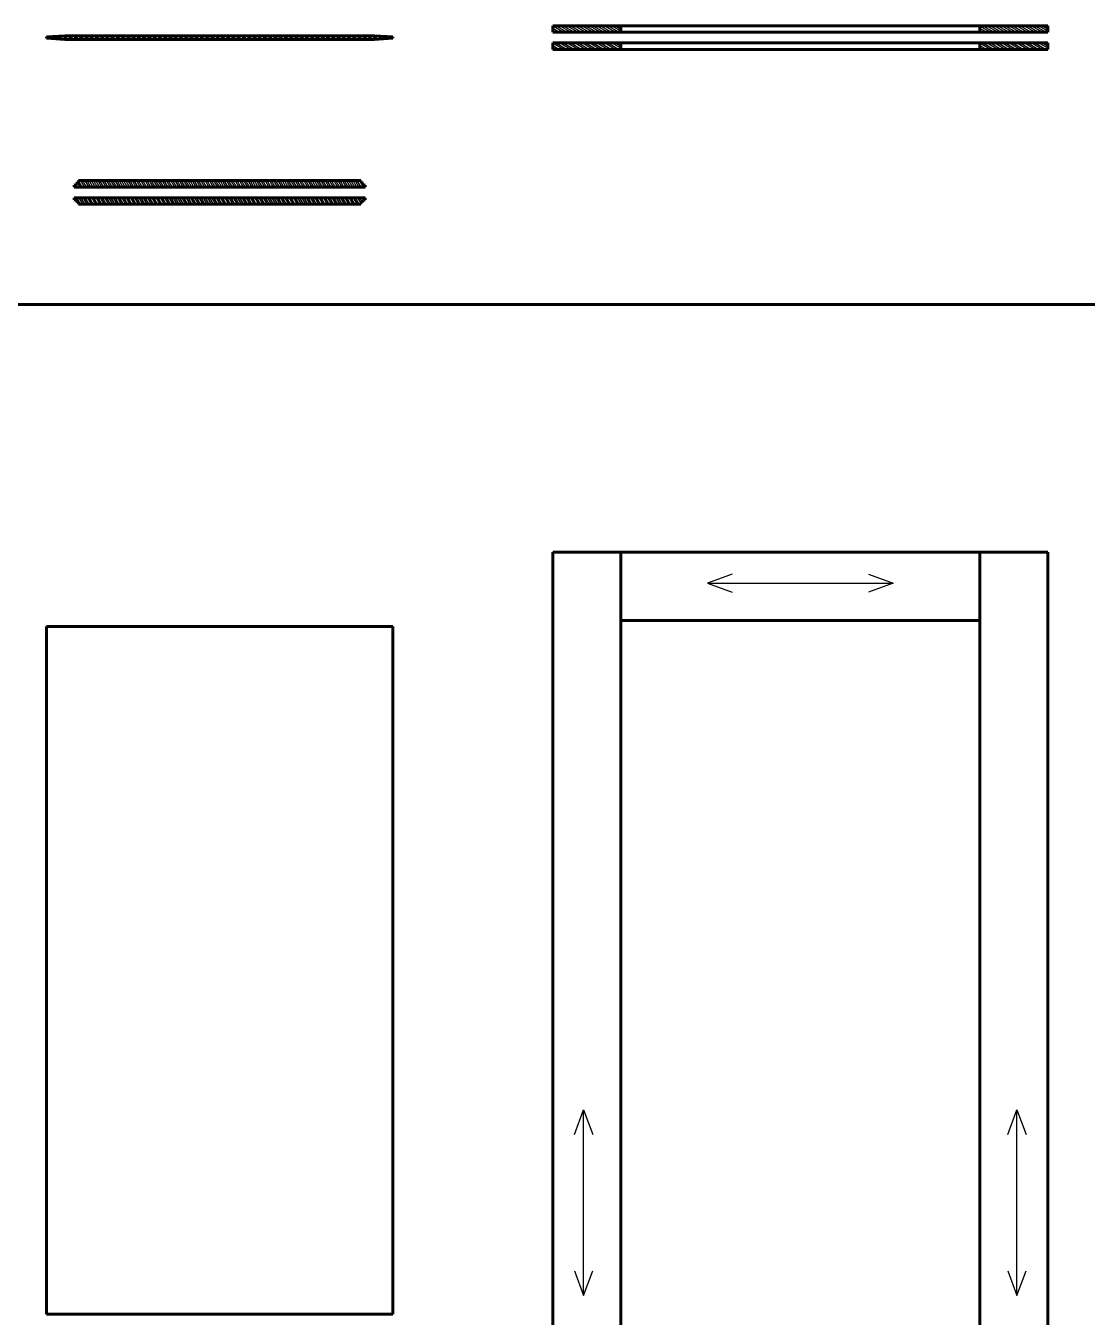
# Model space of a CAD drawing. Header units: inches. Extents: x -4554 to 14101, y -13650 to 2449.
# Drawn here: x -2951 to -1237, y -8735 to -6650 of the extents above; entities that cross this region are included whole.
import ezdxf

# ---------------------------------------------------------------- set-up
doc = ezdxf.new("R2010")
doc.units = ezdxf.units.IN
doc.layers.add('Слой1', color=7, linetype='Continuous')

# ---------------------------------------------------------------- blocks, each defined once
blk = doc.blocks.new('*B4')
at = {"layer": 'Слой1', "linetype": 'Continuous'}
for p, q in [((-2904.5, -6667.1), (-2908.1, -6670.6)), ((-2905.9, -6667.1), (-2908.1, -6669.2)), ((-2904.5, -6668.5), (-2906.6, -6670.6)), ((-2904.1, -6670.9), (-2900.6, -6667.4)), ((-2904.1, -6669.5), (-2902, -6667.4)), ((-2902.7, -6670.9), (-2900.6, -6668.8)), ((-2895.4, -6666.5), (-2899, -6670)), ((-2896.8, -6666.5), (-2899, -6668.6)), ((-2895.4, -6667.9), (-2897.6, -6670)), ((-2896.2, -6671.5), (-2892.6, -6667.9)), ((-2896.2, -6670), (-2894, -6667.9)), ((-2894.7, -6671.5), (-2892.6, -6669.3)), ((-2886.5, -6666), (-2890, -6669.5)), ((-2887.9, -6666), (-2890, -6668.1)), ((-2886.5, -6667.4), (-2888.6, -6669.5)), ((-2888.2, -6672), (-2884.7, -6668.5)), ((-2888.2, -6670.6), (-2886.1, -6668.5)), ((-2886.8, -6672), (-2884.7, -6669.9)), ((-2878, -6666), (-2881.5, -6669.5)), ((-2879.4, -6666), (-2881.5, -6668.1)), ((-2878, -6667.4), (-2880.1, -6669.5)), ((-2879.7, -6672), (-2876.2, -6668.5)), ((-2879.7, -6670.6), (-2877.6, -6668.5)), ((-2878.3, -6672), (-2876.2, -6669.9)), ((-2869.5, -6666), (-2873, -6669.5)), ((-2870.9, -6666), (-2873, -6668.1)), ((-2869.5, -6667.4), (-2871.6, -6669.5)), ((-2871.2, -6672), (-2867.7, -6668.5)), ((-2871.2, -6670.6), (-2869.1, -6668.5)), ((-2869.8, -6672), (-2867.7, -6669.9)), ((-2861, -6666), (-2864.5, -6669.5)), ((-2862.4, -6666), (-2864.5, -6668.1)), ((-2861, -6667.4), (-2863.1, -6669.5)), ((-2862.8, -6672), (-2859.2, -6668.5)), ((-2862.8, -6670.6), (-2860.6, -6668.5)), ((-2861.3, -6672), (-2859.2, -6669.9)), ((-2852.5, -6666), (-2856, -6669.5)), ((-2853.9, -6666), (-2856, -6668.1)), ((-2852.5, -6667.4), (-2854.6, -6669.5)), ((-2854.3, -6672), (-2850.7, -6668.5)), ((-2854.3, -6670.6), (-2852.1, -6668.5)), ((-2852.9, -6672), (-2850.7, -6669.9)), ((-2844, -6666), (-2847.6, -6669.5)), ((-2845.4, -6666), (-2847.6, -6668.1)), ((-2844, -6667.4), (-2846.1, -6669.5)), ((-2845.8, -6672), (-2842.2, -6668.5)), ((-2845.8, -6670.6), (-2843.7, -6668.5)), ((-2844.4, -6672), (-2842.2, -6669.9)), ((-2835.5, -6666), (-2839.1, -6669.5)), ((-2837, -6666), (-2839.1, -6668.1)), ((-2835.5, -6667.4), (-2837.7, -6669.5)), ((-2837.3, -6672), (-2833.8, -6668.5)), ((-2837.3, -6670.6), (-2835.2, -6668.5)), ((-2835.9, -6672), (-2833.8, -6669.9)), ((-2827.1, -6666), (-2830.6, -6669.5)), ((-2828.5, -6666), (-2830.6, -6668.1)), ((-2827.1, -6667.4), (-2829.2, -6669.5)), ((-2828.8, -6672), (-2825.3, -6668.5)), ((-2828.8, -6670.6), (-2826.7, -6668.5)), ((-2827.4, -6672), (-2825.3, -6669.9)), ((-2818.6, -6666), (-2822.1, -6669.5)), ((-2820, -6666), (-2822.1, -6668.1)), ((-2818.6, -6667.4), (-2820.7, -6669.5)), ((-2820.3, -6672), (-2816.8, -6668.5)), ((-2820.3, -6670.6), (-2818.2, -6668.5)), ((-2818.9, -6672), (-2816.8, -6669.9)), ((-2810.1, -6666), (-2813.6, -6669.5)), ((-2811.5, -6666), (-2813.6, -6668.1)), ((-2810.1, -6667.4), (-2812.2, -6669.5)), ((-2811.8, -6672), (-2808.3, -6668.5)), ((-2811.8, -6670.6), (-2809.7, -6668.5)), ((-2810.4, -6672), (-2808.3, -6669.9)), ((-2801.6, -6666), (-2805.1, -6669.5)), ((-2803, -6666), (-2805.1, -6668.1)), ((-2801.6, -6667.4), (-2803.7, -6669.5)), ((-2803.4, -6672), (-2799.8, -6668.5)), ((-2803.4, -6670.6), (-2801.2, -6668.5)), ((-2801.9, -6672), (-2799.8, -6669.9)), ((-2793.1, -6666), (-2796.6, -6669.5)), ((-2794.5, -6666), (-2796.6, -6668.1)), ((-2793.1, -6667.4), (-2795.2, -6669.5)), ((-2794.9, -6672), (-2791.3, -6668.5)), ((-2794.9, -6670.6), (-2792.7, -6668.5)), ((-2793.5, -6672), (-2791.3, -6669.9)), ((-2784.6, -6666), (-2788.2, -6669.5)), ((-2786, -6666), (-2788.2, -6668.1)), ((-2784.6, -6667.4), (-2786.7, -6669.5)), ((-2786.4, -6672), (-2782.8, -6668.5)), ((-2786.4, -6670.6), (-2784.3, -6668.5)), ((-2785, -6672), (-2782.8, -6669.9)), ((-2776.1, -6666), (-2779.7, -6669.5)), ((-2777.6, -6666), (-2779.7, -6668.1)), ((-2776.1, -6667.4), (-2778.3, -6669.5)), ((-2777.9, -6672), (-2774.4, -6668.5)), ((-2777.9, -6670.6), (-2775.8, -6668.5)), ((-2776.5, -6672), (-2774.4, -6669.9)), ((-2767.7, -6666), (-2771.2, -6669.5)), ((-2769.1, -6666), (-2771.2, -6668.1)), ((-2767.7, -6667.4), (-2769.8, -6669.5)), ((-2769.4, -6672), (-2765.9, -6668.5)), ((-2769.4, -6670.6), (-2767.3, -6668.5)), ((-2768, -6672), (-2765.9, -6669.9)), ((-2759.2, -6666), (-2762.7, -6669.5)), ((-2760.6, -6666), (-2762.7, -6668.1)), ((-2759.2, -6667.4), (-2761.3, -6669.5)), ((-2760.9, -6672), (-2757.4, -6668.5)), ((-2760.9, -6670.6), (-2758.8, -6668.5)), ((-2759.5, -6672), (-2757.4, -6669.9)), ((-2750.7, -6666), (-2754.2, -6669.5)), ((-2752.1, -6666), (-2754.2, -6668.1)), ((-2750.7, -6667.4), (-2752.8, -6669.5)), ((-2752.4, -6672), (-2748.9, -6668.5)), ((-2752.4, -6670.6), (-2750.3, -6668.5)), ((-2751, -6672), (-2748.9, -6669.9)), ((-2742.2, -6666), (-2745.7, -6669.5)), ((-2743.6, -6666), (-2745.7, -6668.1)), ((-2742.2, -6667.4), (-2744.3, -6669.5)), ((-2744, -6672), (-2740.4, -6668.5)), ((-2744, -6670.6), (-2741.8, -6668.5)), ((-2742.5, -6672), (-2740.4, -6669.9)), ((-2733.7, -6666), (-2737.3, -6669.5)), ((-2735.1, -6666), (-2737.3, -6668.1)), ((-2733.7, -6667.4), (-2735.8, -6669.5)), ((-2735.5, -6672), (-2731.9, -6668.5)), ((-2735.5, -6670.6), (-2733.4, -6668.5)), ((-2734.1, -6672), (-2731.9, -6669.9)), ((-2725.2, -6666), (-2728.8, -6669.5)), ((-2726.6, -6666), (-2728.8, -6668.1)), ((-2725.2, -6667.4), (-2727.4, -6669.5)), ((-2727, -6672), (-2723.5, -6668.5)), ((-2727, -6670.6), (-2724.9, -6668.5)), ((-2725.6, -6672), (-2723.5, -6669.9)), ((-2716.7, -6666), (-2720.3, -6669.5)), ((-2718.2, -6666), (-2720.3, -6668.1)), ((-2716.7, -6667.4), (-2718.9, -6669.5)), ((-2718.5, -6672), (-2715, -6668.5)), ((-2718.5, -6670.6), (-2716.4, -6668.5)), ((-2717.1, -6672), (-2715, -6669.9)), ((-2708.3, -6666), (-2711.8, -6669.5)), ((-2709.7, -6666), (-2711.8, -6668.1)), ((-2708.3, -6667.4), (-2710.4, -6669.5)), ((-2710, -6672), (-2706.5, -6668.5)), ((-2710, -6670.6), (-2707.9, -6668.5)), ((-2708.6, -6672), (-2706.5, -6669.9)), ((-2699.8, -6666), (-2703.3, -6669.5)), ((-2701.2, -6666), (-2703.3, -6668.1)), ((-2699.8, -6667.4), (-2701.9, -6669.5)), ((-2701.5, -6672), (-2698, -6668.5)), ((-2701.5, -6670.6), (-2699.4, -6668.5)), ((-2700.1, -6672), (-2698, -6669.9)), ((-2691.3, -6666), (-2694.8, -6669.5)), ((-2692.7, -6666), (-2694.8, -6668.1)), ((-2691.3, -6667.4), (-2693.4, -6669.5)), ((-2693, -6672), (-2689.5, -6668.5)), ((-2693, -6670.6), (-2690.9, -6668.5)), ((-2691.6, -6672), (-2689.5, -6669.9)), ((-2682.8, -6666), (-2686.3, -6669.5)), ((-2684.2, -6666), (-2686.3, -6668.1)), ((-2682.8, -6667.4), (-2684.9, -6669.5)), ((-2684.6, -6672), (-2681, -6668.5)), ((-2684.6, -6670.6), (-2682.4, -6668.5)), ((-2683.1, -6672), (-2681, -6669.9)), ((-2674.3, -6666), (-2677.9, -6669.5)), ((-2675.7, -6666), (-2677.9, -6668.1)), ((-2674.3, -6667.4), (-2676.4, -6669.5)), ((-2676.1, -6672), (-2672.5, -6668.5)), ((-2676.1, -6670.6), (-2674, -6668.5)), ((-2674.7, -6672), (-2672.5, -6669.9)), ((-2665.8, -6666), (-2669.4, -6669.5)), ((-2667.2, -6666), (-2669.4, -6668.1)), ((-2665.8, -6667.4), (-2668, -6669.5)), ((-2667.6, -6672), (-2664.1, -6668.5)), ((-2667.6, -6670.6), (-2665.5, -6668.5)), ((-2666.2, -6672), (-2664.1, -6669.9)), ((-2657.3, -6666), (-2660.9, -6669.5)), ((-2658.8, -6666), (-2660.9, -6668.1)), ((-2657.3, -6667.4), (-2659.5, -6669.5)), ((-2659.1, -6672), (-2655.6, -6668.5)), ((-2659.1, -6670.6), (-2657, -6668.5)), ((-2657.7, -6672), (-2655.6, -6669.9)), ((-2648.9, -6666), (-2652.4, -6669.5)), ((-2650.3, -6666), (-2652.4, -6668.1)), ((-2648.9, -6667.4), (-2651, -6669.5)), ((-2650.6, -6672), (-2647.1, -6668.5)), ((-2650.6, -6670.6), (-2648.5, -6668.5)), ((-2649.2, -6672), (-2647.1, -6669.9)), ((-2640.4, -6666), (-2643.9, -6669.5)), ((-2641.8, -6666), (-2643.9, -6668.1)), ((-2640.4, -6667.4), (-2642.5, -6669.5)), ((-2642.1, -6672), (-2638.6, -6668.5)), ((-2642.1, -6670.6), (-2640, -6668.5)), ((-2640.7, -6672), (-2638.6, -6669.9)), ((-2631.9, -6666), (-2635.4, -6669.5)), ((-2633.3, -6666), (-2635.4, -6668.1)), ((-2631.9, -6667.4), (-2634, -6669.5)), ((-2633.7, -6672), (-2630.1, -6668.5)), ((-2633.7, -6670.6), (-2631.5, -6668.5)), ((-2632.2, -6672), (-2630.1, -6669.9)), ((-2623.4, -6666), (-2626.9, -6669.5)), ((-2624.8, -6666), (-2626.9, -6668.1)), ((-2623.4, -6667.4), (-2625.5, -6669.5)), ((-2625.2, -6672), (-2621.6, -6668.5)), ((-2625.2, -6670.6), (-2623, -6668.5)), ((-2623.8, -6672), (-2621.6, -6669.9)), ((-2614.9, -6666), (-2618.5, -6669.5)), ((-2616.3, -6666), (-2618.5, -6668.1)), ((-2614.9, -6667.4), (-2617, -6669.5)), ((-2616.7, -6672), (-2613.1, -6668.5)), ((-2616.7, -6670.6), (-2614.6, -6668.5)), ((-2615.3, -6672), (-2613.1, -6669.9)), ((-2606.4, -6666), (-2610, -6669.5)), ((-2607.9, -6666), (-2610, -6668.1)), ((-2606.4, -6667.4), (-2608.6, -6669.5)), ((-2608.2, -6672), (-2604.7, -6668.5)), ((-2608.2, -6670.6), (-2606.1, -6668.5)), ((-2606.8, -6672), (-2604.7, -6669.9)), ((-2598, -6666), (-2601.5, -6669.5)), ((-2599.4, -6666), (-2601.5, -6668.1)), ((-2598, -6667.4), (-2600.1, -6669.5)), ((-2599.7, -6672), (-2596.2, -6668.5)), ((-2599.7, -6670.6), (-2597.6, -6668.5)), ((-2598.3, -6672), (-2596.2, -6669.9)), ((-2589.5, -6666), (-2593, -6669.5)), ((-2590.9, -6666), (-2593, -6668.1)), ((-2589.5, -6667.4), (-2591.6, -6669.5)), ((-2591.2, -6672), (-2587.7, -6668.5)), ((-2591.2, -6670.6), (-2589.1, -6668.5)), ((-2589.8, -6672), (-2587.7, -6669.9)), ((-2581, -6666), (-2584.5, -6669.5)), ((-2582.4, -6666), (-2584.5, -6668.1)), ((-2581, -6667.4), (-2583.1, -6669.5)), ((-2582.7, -6672), (-2579.2, -6668.5)), ((-2582.7, -6670.6), (-2580.6, -6668.5)), ((-2581.3, -6672), (-2579.2, -6669.9)), ((-2572.5, -6666), (-2576, -6669.5)), ((-2573.9, -6666), (-2576, -6668.1)), ((-2572.5, -6667.4), (-2574.6, -6669.5)), ((-2574.3, -6672), (-2570.7, -6668.5)), ((-2574.3, -6670.6), (-2572.1, -6668.5)), ((-2572.8, -6672), (-2570.7, -6669.9)), ((-2564, -6666), (-2567.5, -6669.5)), ((-2565.4, -6666), (-2567.5, -6668.1)), ((-2564, -6667.4), (-2566.1, -6669.5)), ((-2565.8, -6672), (-2562.2, -6668.5)), ((-2565.8, -6670.6), (-2563.6, -6668.5)), ((-2564.4, -6672), (-2562.2, -6669.9)), ((-2555.5, -6666), (-2559.1, -6669.5)), ((-2556.9, -6666), (-2559.1, -6668.1)), ((-2555.5, -6667.4), (-2557.6, -6669.5)), ((-2557.3, -6672), (-2553.7, -6668.5)), ((-2557.3, -6670.6), (-2555.2, -6668.5)), ((-2555.9, -6672), (-2553.7, -6669.9)), ((-2547, -6666), (-2550.6, -6669.5)), ((-2548.5, -6666), (-2550.6, -6668.1)), ((-2547, -6667.4), (-2549.2, -6669.5)), ((-2548.8, -6672), (-2545.3, -6668.5)), ((-2548.8, -6670.6), (-2546.7, -6668.5)), ((-2547.4, -6672), (-2545.3, -6669.9)), ((-2538.6, -6666), (-2542.1, -6669.5)), ((-2540, -6666), (-2542.1, -6668.1)), ((-2538.6, -6667.4), (-2540.7, -6669.5)), ((-2540.3, -6672), (-2536.8, -6668.5)), ((-2540.3, -6670.6), (-2538.2, -6668.5)), ((-2538.9, -6672), (-2536.8, -6669.9)), ((-2530.1, -6666), (-2533.6, -6669.5)), ((-2531.5, -6666), (-2533.6, -6668.1)), ((-2530.1, -6667.4), (-2532.2, -6669.5)), ((-2531.8, -6672), (-2528.3, -6668.5)), ((-2531.8, -6670.6), (-2529.7, -6668.5)), ((-2530.4, -6672), (-2528.3, -6669.9)), ((-2521.6, -6666), (-2525.1, -6669.5)), ((-2523, -6666), (-2525.1, -6668.1)), ((-2521.6, -6667.4), (-2523.7, -6669.5)), ((-2523.3, -6672), (-2519.8, -6668.5)), ((-2523.3, -6670.6), (-2521.2, -6668.5)), ((-2521.9, -6672), (-2519.8, -6669.9)), ((-2513.1, -6666), (-2516.6, -6669.5)), ((-2514.5, -6666), (-2516.6, -6668.1)), ((-2513.1, -6667.4), (-2515.2, -6669.5)), ((-2514.9, -6672), (-2511.3, -6668.5)), ((-2514.9, -6670.6), (-2512.7, -6668.5)), ((-2513.4, -6672), (-2511.3, -6669.9)), ((-2504.6, -6666), (-2508.1, -6669.5)), ((-2506, -6666), (-2508.1, -6668.1)), ((-2504.6, -6667.4), (-2506.7, -6669.5)), ((-2506.4, -6672), (-2502.8, -6668.5)), ((-2506.4, -6670.6), (-2504.2, -6668.5)), ((-2505, -6672), (-2502.8, -6669.9)), ((-2496.1, -6666), (-2499.7, -6669.5)), ((-2497.5, -6666), (-2499.7, -6668.1)), ((-2496.1, -6667.4), (-2498.2, -6669.5)), ((-2497.9, -6672), (-2494.4, -6668.5)), ((-2497.9, -6670.6), (-2495.8, -6668.5)), ((-2496.5, -6672), (-2494.4, -6669.9)), ((-2487.6, -6666), (-2491.2, -6669.5)), ((-2489.1, -6666), (-2491.2, -6668.1)), ((-2487.6, -6667.4), (-2489.8, -6669.5)), ((-2489.4, -6672), (-2485.9, -6668.5)), ((-2489.4, -6670.6), (-2487.3, -6668.5)), ((-2488, -6672), (-2485.9, -6669.9)), ((-2479.2, -6666), (-2482.7, -6669.5)), ((-2480.6, -6666), (-2482.7, -6668.1)), ((-2479.2, -6667.4), (-2481.3, -6669.5)), ((-2480.9, -6672), (-2477.4, -6668.5)), ((-2480.9, -6670.6), (-2478.8, -6668.5)), ((-2479.5, -6672), (-2477.4, -6669.9)), ((-2470.7, -6666), (-2474.2, -6669.5)), ((-2472.1, -6666), (-2474.2, -6668.1)), ((-2470.7, -6667.4), (-2472.8, -6669.5)), ((-2472.4, -6672), (-2468.9, -6668.5)), ((-2472.4, -6670.6), (-2470.3, -6668.5)), ((-2471, -6672), (-2468.9, -6669.9)), ((-2462.2, -6666), (-2465.7, -6669.5)), ((-2463.6, -6666), (-2465.7, -6668.1)), ((-2462.2, -6667.4), (-2464.3, -6669.5)), ((-2463.9, -6672), (-2460.4, -6668.5)), ((-2463.9, -6670.6), (-2461.8, -6668.5)), ((-2462.5, -6672), (-2460.4, -6669.9)), ((-2453.7, -6666), (-2457.2, -6669.5)), ((-2455.1, -6666), (-2457.2, -6668.1)), ((-2453.7, -6667.4), (-2455.8, -6669.5)), ((-2455.5, -6672), (-2451.9, -6668.5)), ((-2455.5, -6670.6), (-2453.3, -6668.5)), ((-2454, -6672), (-2451.9, -6669.9)), ((-2445.2, -6666), (-2448.8, -6669.5)), ((-2446.6, -6666), (-2448.8, -6668.1)), ((-2445.2, -6667.4), (-2447.3, -6669.5)), ((-2447, -6672), (-2443.4, -6668.5)), ((-2447, -6670.6), (-2444.9, -6668.5)), ((-2445.6, -6672), (-2443.4, -6669.9)), ((-2436.7, -6666), (-2440.3, -6669.5)), ((-2438.1, -6666), (-2440.3, -6668.1)), ((-2436.7, -6667.4), (-2438.9, -6669.5)), ((-2438.5, -6672), (-2435, -6668.5)), ((-2438.5, -6670.6), (-2436.4, -6668.5)), ((-2437.1, -6672), (-2435, -6669.9)), ((-2428.2, -6666), (-2431.8, -6669.5)), ((-2429.7, -6666), (-2431.8, -6668.1)), ((-2428.2, -6667.4), (-2430.4, -6669.5)), ((-2430, -6672), (-2426.5, -6668.5)), ((-2430, -6670.6), (-2427.9, -6668.5)), ((-2428.6, -6672), (-2426.5, -6669.9)), ((-2419.8, -6666), (-2423.3, -6669.5)), ((-2421.2, -6666), (-2423.3, -6668.1)), ((-2419.8, -6667.4), (-2421.9, -6669.5)), ((-2421.5, -6672), (-2418, -6668.5)), ((-2421.5, -6670.6), (-2419.4, -6668.5)), ((-2420.1, -6672), (-2418, -6669.9)), ((-2411.3, -6666), (-2414.8, -6669.5)), ((-2412.7, -6666), (-2414.8, -6668.1)), ((-2411.3, -6667.4), (-2413.4, -6669.5)), ((-2413, -6672), (-2409.5, -6668.5)), ((-2413, -6670.6), (-2410.9, -6668.5)), ((-2411.6, -6672), (-2409.5, -6669.9)), ((-2402.8, -6666), (-2406.3, -6669.5)), ((-2404.2, -6666), (-2406.3, -6668.1)), ((-2402.8, -6667.4), (-2404.9, -6669.5)), ((-2404.5, -6672), (-2401, -6668.5)), ((-2404.5, -6670.6), (-2402.4, -6668.5)), ((-2403.1, -6672), (-2401, -6669.9)), ((-2394.3, -6666), (-2397.8, -6669.5)), ((-2395.7, -6666), (-2397.8, -6668.1)), ((-2394.3, -6667.4), (-2396.4, -6669.5)), ((-2396.1, -6672), (-2392.5, -6668.5)), ((-2396.1, -6670.6), (-2393.9, -6668.5)), ((-2394.6, -6672), (-2392.5, -6669.9)), ((-2386, -6666.1), (-2389.5, -6669.7)), ((-2387.4, -6666.1), (-2389.5, -6668.3)), ((-2386, -6667.6), (-2388.1, -6669.7)), ((-2387.5, -6672), (-2384, -6668.4)), ((-2387.5, -6670.6), (-2385.4, -6668.4)), ((-2386.1, -6672), (-2384, -6669.8)), ((-2378, -6666.7), (-2381.5, -6670.2)), ((-2379.4, -6666.7), (-2381.5, -6668.8)), ((-2378, -6668.1), (-2380.1, -6670.2)), ((-2378.5, -6671.4), (-2374.9, -6667.8)), ((-2378.5, -6669.9), (-2376.3, -6667.8)), ((-2377, -6671.4), (-2374.9, -6669.2)), ((-2370, -6667.2), (-2373.6, -6670.7)), ((-2371.5, -6667.2), (-2373.6, -6669.3)), ((-2370, -6668.6), (-2372.2, -6670.7))]:
    blk.add_line(p, q, dxfattribs=at)
blk = doc.blocks.new('*B374')
at = {"layer": 'Слой1', "linetype": 'Continuous'}
for p, q in [((-2082.8, -6688), (-2100, -6678.1)), ((-2100, -6681.5), (-2088.8, -6688)), ((-2094.8, -6688), (-2100, -6685)), ((-2095, -6677.5), (-2076.8, -6688)), ((-2070.8, -6688), (-2089, -6677.5)), ((-2083, -6677.5), (-2064.8, -6688)), ((-2058.8, -6688), (-2077, -6677.5)), ((-2071, -6677.5), (-2052.8, -6688)), ((-2046.8, -6688), (-2065, -6677.5)), ((-2059, -6677.5), (-2040.8, -6688)), ((-2034.8, -6688), (-2053, -6677.5)), ((-2047, -6677.5), (-2028.8, -6688)), ((-2022.8, -6688), (-2041, -6677.5)), ((-2035, -6677.5), (-2016.8, -6688)), ((-2010.8, -6688), (-2029, -6677.5)), ((-2023, -6677.5), (-2004.8, -6688)), ((-1998.8, -6688), (-2017, -6677.5)), ((-2011, -6677.5), (-1992.8, -6688)), ((-1990, -6686.2), (-2005, -6677.5)), ((-1999, -6677.5), (-1990, -6682.7)), ((-1990, -6679.2), (-1993, -6677.5))]:
    blk.add_line(p, q, dxfattribs=at)
blk = doc.blocks.new('*B375')
at = {"layer": 'Слой1', "linetype": 'Continuous'}
for p, q in [((-1392.8, -6688), (-1410, -6678.1)), ((-1410, -6681.5), (-1398.8, -6688)), ((-1404.8, -6688), (-1410, -6685)), ((-1405, -6677.5), (-1386.8, -6688)), ((-1380.8, -6688), (-1399, -6677.5)), ((-1393, -6677.5), (-1374.8, -6688)), ((-1368.8, -6688), (-1387, -6677.5)), ((-1381, -6677.5), (-1362.8, -6688)), ((-1356.8, -6688), (-1375, -6677.5)), ((-1369, -6677.5), (-1350.8, -6688)), ((-1344.8, -6688), (-1363, -6677.5)), ((-1357, -6677.5), (-1338.8, -6688)), ((-1332.8, -6688), (-1351, -6677.5)), ((-1345, -6677.5), (-1326.8, -6688)), ((-1320.8, -6688), (-1339, -6677.5)), ((-1333, -6677.5), (-1314.8, -6688)), ((-1308.8, -6688), (-1327, -6677.5)), ((-1321, -6677.5), (-1302.8, -6688)), ((-1300, -6686.2), (-1315, -6677.5)), ((-1309, -6677.5), (-1300, -6682.7)), ((-1300, -6679.2), (-1303, -6677.5))]:
    blk.add_line(p, q, dxfattribs=at)
blk = doc.blocks.new('*B376')
at = {"layer": 'Слой1', "linetype": 'Continuous'}
for p, q in [((-2082.8, -6660.5), (-2100, -6650.6)), ((-2095, -6650), (-2076.8, -6660.5)), ((-2070.8, -6660.5), (-2089, -6650)), ((-2083, -6650), (-2064.8, -6660.5)), ((-2058.8, -6660.5), (-2077, -6650)), ((-2071, -6650), (-2052.8, -6660.5)), ((-2046.8, -6660.5), (-2065, -6650)), ((-2059, -6650), (-2040.8, -6660.5)), ((-2034.8, -6660.5), (-2053, -6650)), ((-2047, -6650), (-2028.8, -6660.5)), ((-2022.8, -6660.5), (-2041, -6650)), ((-2035, -6650), (-2016.8, -6660.5)), ((-2010.8, -6660.5), (-2029, -6650)), ((-2023, -6650), (-2004.8, -6660.5)), ((-1998.8, -6660.5), (-2017, -6650)), ((-2011, -6650), (-1992.8, -6660.5)), ((-1990, -6658.7), (-2005, -6650)), ((-1999, -6650), (-1990, -6655.2)), ((-1990, -6651.7), (-1993, -6650)), ((-2100, -6654), (-2088.8, -6660.5)), ((-2094.8, -6660.5), (-2100, -6657.5))]:
    blk.add_line(p, q, dxfattribs=at)
blk = doc.blocks.new('*B377')
at = {"layer": 'Слой1', "linetype": 'Continuous'}
for p, q in [((-1392.8, -6660.5), (-1410, -6650.6)), ((-1405, -6650), (-1386.8, -6660.5)), ((-1380.8, -6660.5), (-1399, -6650)), ((-1393, -6650), (-1374.8, -6660.5)), ((-1368.8, -6660.5), (-1387, -6650)), ((-1381, -6650), (-1362.8, -6660.5)), ((-1356.8, -6660.5), (-1375, -6650)), ((-1369, -6650), (-1350.8, -6660.5)), ((-1344.8, -6660.5), (-1363, -6650)), ((-1357, -6650), (-1338.8, -6660.5)), ((-1332.8, -6660.5), (-1351, -6650)), ((-1345, -6650), (-1326.8, -6660.5)), ((-1320.8, -6660.5), (-1339, -6650)), ((-1333, -6650), (-1314.8, -6660.5)), ((-1308.8, -6660.5), (-1327, -6650)), ((-1321, -6650), (-1302.8, -6660.5)), ((-1300, -6658.7), (-1315, -6650)), ((-1309, -6650), (-1300, -6655.2)), ((-1300, -6651.7), (-1303, -6650)), ((-1410, -6654), (-1398.8, -6660.5)), ((-1404.8, -6660.5), (-1410, -6657.5))]:
    blk.add_line(p, q, dxfattribs=at)
blk = doc.blocks.new('*B386')
at = {"layer": 'Слой1', "linetype": 'Continuous'}
for p, q in [((-2860, -6910.5), (-2866, -6900.1)), ((-2862.6, -6900), (-2856.5, -6910.5)), ((-2853, -6910.5), (-2859.1, -6900)), ((-2855.6, -6900), (-2849.6, -6910.5)), ((-2846.1, -6910.5), (-2852.2, -6900)), ((-2848.7, -6900), (-2842.7, -6910.5)), ((-2839.2, -6910.5), (-2845.3, -6900)), ((-2841.8, -6900), (-2835.7, -6910.5)), ((-2832.3, -6910.5), (-2838.3, -6900)), ((-2834.9, -6900), (-2828.8, -6910.5)), ((-2825.3, -6910.5), (-2831.4, -6900)), ((-2827.9, -6900), (-2821.9, -6910.5)), ((-2818.4, -6910.5), (-2824.5, -6900)), ((-2821, -6900), (-2814.9, -6910.5)), ((-2811.5, -6910.5), (-2817.5, -6900)), ((-2814.1, -6900), (-2808, -6910.5)), ((-2804.5, -6910.5), (-2810.6, -6900)), ((-2807.1, -6900), (-2801.1, -6910.5)), ((-2797.6, -6910.5), (-2803.7, -6900)), ((-2800.2, -6900), (-2794.2, -6910.5)), ((-2790.7, -6910.5), (-2796.8, -6900)), ((-2793.3, -6900), (-2787.2, -6910.5)), ((-2783.8, -6910.5), (-2789.8, -6900)), ((-2786.4, -6900), (-2780.3, -6910.5)), ((-2776.8, -6910.5), (-2782.9, -6900)), ((-2779.4, -6900), (-2773.4, -6910.5)), ((-2769.9, -6910.5), (-2776, -6900)), ((-2772.5, -6900), (-2766.4, -6910.5)), ((-2763, -6910.5), (-2769, -6900)), ((-2765.6, -6900), (-2759.5, -6910.5)), ((-2756, -6910.5), (-2762.1, -6900)), ((-2758.6, -6900), (-2752.6, -6910.5)), ((-2749.1, -6910.5), (-2755.2, -6900)), ((-2751.7, -6900), (-2745.7, -6910.5)), ((-2742.2, -6910.5), (-2748.3, -6900)), ((-2744.8, -6900), (-2738.7, -6910.5)), ((-2735.3, -6910.5), (-2741.3, -6900)), ((-2737.9, -6900), (-2731.8, -6910.5)), ((-2728.3, -6910.5), (-2734.4, -6900)), ((-2730.9, -6900), (-2724.9, -6910.5)), ((-2721.4, -6910.5), (-2727.5, -6900)), ((-2724, -6900), (-2717.9, -6910.5)), ((-2714.5, -6910.5), (-2720.5, -6900)), ((-2717.1, -6900), (-2711, -6910.5)), ((-2707.6, -6910.5), (-2713.6, -6900)), ((-2710.2, -6900), (-2704.1, -6910.5)), ((-2700.6, -6910.5), (-2706.7, -6900)), ((-2703.2, -6900), (-2697.2, -6910.5)), ((-2693.7, -6910.5), (-2699.8, -6900)), ((-2696.3, -6900), (-2690.2, -6910.5)), ((-2686.8, -6910.5), (-2692.8, -6900)), ((-2689.4, -6900), (-2683.3, -6910.5)), ((-2679.8, -6910.5), (-2685.9, -6900)), ((-2682.4, -6900), (-2676.4, -6910.5)), ((-2672.9, -6910.5), (-2679, -6900)), ((-2675.5, -6900), (-2669.4, -6910.5)), ((-2666, -6910.5), (-2672, -6900)), ((-2668.6, -6900), (-2662.5, -6910.5)), ((-2659.1, -6910.5), (-2665.1, -6900)), ((-2661.7, -6900), (-2655.6, -6910.5)), ((-2652.1, -6910.5), (-2658.2, -6900)), ((-2654.7, -6900), (-2648.7, -6910.5)), ((-2645.2, -6910.5), (-2651.3, -6900)), ((-2647.8, -6900), (-2641.7, -6910.5)), ((-2638.3, -6910.5), (-2644.3, -6900)), ((-2640.9, -6900), (-2634.8, -6910.5)), ((-2631.3, -6910.5), (-2637.4, -6900)), ((-2633.9, -6900), (-2627.9, -6910.5)), ((-2624.4, -6910.5), (-2630.5, -6900)), ((-2627, -6900), (-2620.9, -6910.5)), ((-2617.5, -6910.5), (-2623.5, -6900)), ((-2620.1, -6900), (-2614, -6910.5)), ((-2610.6, -6910.5), (-2616.6, -6900)), ((-2613.2, -6900), (-2607.1, -6910.5)), ((-2603.6, -6910.5), (-2609.7, -6900)), ((-2606.2, -6900), (-2600.2, -6910.5)), ((-2596.7, -6910.5), (-2602.8, -6900)), ((-2599.3, -6900), (-2593.2, -6910.5)), ((-2589.8, -6910.5), (-2595.8, -6900)), ((-2592.4, -6900), (-2586.3, -6910.5)), ((-2582.8, -6910.5), (-2588.9, -6900)), ((-2585.4, -6900), (-2579.4, -6910.5)), ((-2575.9, -6910.5), (-2582, -6900)), ((-2578.5, -6900), (-2572.5, -6910.5)), ((-2569, -6910.5), (-2575.1, -6900)), ((-2571.6, -6900), (-2565.5, -6910.5)), ((-2562.1, -6910.5), (-2568.1, -6900)), ((-2564.7, -6900), (-2558.6, -6910.5)), ((-2555.1, -6910.5), (-2561.2, -6900)), ((-2557.7, -6900), (-2551.7, -6910.5)), ((-2548.2, -6910.5), (-2554.3, -6900)), ((-2550.8, -6900), (-2544.7, -6910.5)), ((-2541.3, -6910.5), (-2547.3, -6900)), ((-2543.9, -6900), (-2537.8, -6910.5)), ((-2534.3, -6910.5), (-2540.4, -6900)), ((-2536.9, -6900), (-2530.9, -6910.5)), ((-2527.4, -6910.5), (-2533.5, -6900)), ((-2530, -6900), (-2524, -6910.5)), ((-2520.5, -6910.5), (-2526.6, -6900)), ((-2523.1, -6900), (-2517, -6910.5)), ((-2513.6, -6910.5), (-2519.6, -6900)), ((-2516.2, -6900), (-2510.1, -6910.5)), ((-2506.6, -6910.5), (-2512.7, -6900)), ((-2509.2, -6900), (-2503.2, -6910.5)), ((-2499.7, -6910.5), (-2505.8, -6900)), ((-2502.3, -6900), (-2496.2, -6910.5)), ((-2492.8, -6910.5), (-2498.8, -6900)), ((-2495.4, -6900), (-2489.3, -6910.5)), ((-2485.8, -6910.5), (-2491.9, -6900)), ((-2488.4, -6900), (-2482.4, -6910.5)), ((-2478.9, -6910.5), (-2485, -6900)), ((-2481.5, -6900), (-2475.5, -6910.5)), ((-2472, -6910.5), (-2478.1, -6900)), ((-2474.6, -6900), (-2468.5, -6910.5)), ((-2465.1, -6910.5), (-2471.1, -6900)), ((-2467.7, -6900), (-2461.6, -6910.5)), ((-2458.1, -6910.5), (-2464.2, -6900)), ((-2460.7, -6900), (-2454.7, -6910.5)), ((-2451.2, -6910.5), (-2457.3, -6900)), ((-2453.8, -6900), (-2447.7, -6910.5)), ((-2444.3, -6910.5), (-2450.3, -6900)), ((-2446.9, -6900), (-2440.8, -6910.5)), ((-2437.4, -6910.5), (-2443.4, -6900)), ((-2440, -6900), (-2433.9, -6910.5)), ((-2430.4, -6910.5), (-2436.5, -6900)), ((-2433, -6900), (-2427, -6910.5)), ((-2423.5, -6910.5), (-2429.6, -6900)), ((-2426.1, -6900), (-2420, -6910.5)), ((-2416.6, -6910.5), (-2422.6, -6900)), ((-2419.2, -6900), (-2413.1, -6910.5)), ((-2409.6, -6910.5), (-2415.7, -6900)), ((-2412.2, -6900), (-2406.2, -6910.5)), ((-2872.4, -6907), (-2870.4, -6910.5)), ((-2866.9, -6910.5), (-2869.7, -6905.7)), ((-2868, -6902.6), (-2863.4, -6910.5)), ((-2403, -6910), (-2405, -6906.6))]:
    blk.add_line(p, q, dxfattribs=at)
blk = doc.blocks.new('*B392')
at = {"layer": 'Слой1', "linetype": 'Continuous'}
for p, q in [((-2872.4, -6927.5), (-2869.6, -6932.3)), ((-2862.9, -6938), (-2868.9, -6927.5)), ((-2868.1, -6934.9), (-2867.5, -6936)), ((-2865.5, -6927.5), (-2859.4, -6938)), ((-2855.9, -6938), (-2862, -6927.5)), ((-2858.5, -6927.5), (-2852.5, -6938)), ((-2849, -6938), (-2855.1, -6927.5)), ((-2851.6, -6927.5), (-2845.5, -6938)), ((-2842.1, -6938), (-2848.1, -6927.5)), ((-2844.7, -6927.5), (-2838.6, -6938)), ((-2835.1, -6938), (-2841.2, -6927.5)), ((-2837.7, -6927.5), (-2831.7, -6938)), ((-2828.2, -6938), (-2834.3, -6927.5)), ((-2830.8, -6927.5), (-2824.8, -6938)), ((-2821.3, -6938), (-2827.4, -6927.5)), ((-2823.9, -6927.5), (-2817.8, -6938)), ((-2814.4, -6938), (-2820.4, -6927.5)), ((-2817, -6927.5), (-2810.9, -6938)), ((-2807.4, -6938), (-2813.5, -6927.5)), ((-2810, -6927.5), (-2804, -6938)), ((-2800.5, -6938), (-2806.6, -6927.5)), ((-2803.1, -6927.5), (-2797, -6938)), ((-2793.6, -6938), (-2799.6, -6927.5)), ((-2796.2, -6927.5), (-2790.1, -6938)), ((-2786.6, -6938), (-2792.7, -6927.5)), ((-2789.2, -6927.5), (-2783.2, -6938)), ((-2779.7, -6938), (-2785.8, -6927.5)), ((-2782.3, -6927.5), (-2776.3, -6938)), ((-2772.8, -6938), (-2778.9, -6927.5)), ((-2775.4, -6927.5), (-2769.3, -6938)), ((-2765.9, -6938), (-2771.9, -6927.5)), ((-2768.5, -6927.5), (-2762.4, -6938)), ((-2758.9, -6938), (-2765, -6927.5)), ((-2761.5, -6927.5), (-2755.5, -6938)), ((-2752, -6938), (-2758.1, -6927.5)), ((-2754.6, -6927.5), (-2748.5, -6938)), ((-2745.1, -6938), (-2751.1, -6927.5)), ((-2747.7, -6927.5), (-2741.6, -6938)), ((-2738.2, -6938), (-2744.2, -6927.5)), ((-2740.7, -6927.5), (-2734.7, -6938)), ((-2731.2, -6938), (-2737.3, -6927.5)), ((-2733.8, -6927.5), (-2727.8, -6938)), ((-2724.3, -6938), (-2730.4, -6927.5)), ((-2726.9, -6927.5), (-2720.8, -6938)), ((-2717.4, -6938), (-2723.4, -6927.5)), ((-2720, -6927.5), (-2713.9, -6938)), ((-2710.4, -6938), (-2716.5, -6927.5)), ((-2713, -6927.5), (-2707, -6938)), ((-2703.5, -6938), (-2709.6, -6927.5)), ((-2706.1, -6927.5), (-2700, -6938)), ((-2696.6, -6938), (-2702.6, -6927.5)), ((-2699.2, -6927.5), (-2693.1, -6938)), ((-2689.7, -6938), (-2695.7, -6927.5)), ((-2692.3, -6927.5), (-2686.2, -6938)), ((-2682.7, -6938), (-2688.8, -6927.5)), ((-2685.3, -6927.5), (-2679.3, -6938)), ((-2675.8, -6938), (-2681.9, -6927.5)), ((-2678.4, -6927.5), (-2672.3, -6938)), ((-2668.9, -6938), (-2674.9, -6927.5)), ((-2671.5, -6927.5), (-2665.4, -6938)), ((-2661.9, -6938), (-2668, -6927.5)), ((-2664.5, -6927.5), (-2658.5, -6938)), ((-2655, -6938), (-2661.1, -6927.5)), ((-2657.6, -6927.5), (-2651.5, -6938)), ((-2648.1, -6938), (-2654.1, -6927.5)), ((-2650.7, -6927.5), (-2644.6, -6938)), ((-2641.2, -6938), (-2647.2, -6927.5)), ((-2643.8, -6927.5), (-2637.7, -6938)), ((-2634.2, -6938), (-2640.3, -6927.5)), ((-2636.8, -6927.5), (-2630.8, -6938)), ((-2627.3, -6938), (-2633.4, -6927.5)), ((-2629.9, -6927.5), (-2623.8, -6938)), ((-2620.4, -6938), (-2626.4, -6927.5)), ((-2623, -6927.5), (-2616.9, -6938)), ((-2613.4, -6938), (-2619.5, -6927.5)), ((-2616, -6927.5), (-2610, -6938)), ((-2606.5, -6938), (-2612.6, -6927.5)), ((-2609.1, -6927.5), (-2603.1, -6938)), ((-2599.6, -6938), (-2605.6, -6927.5)), ((-2602.2, -6927.5), (-2596.1, -6938)), ((-2592.7, -6938), (-2598.7, -6927.5)), ((-2595.3, -6927.5), (-2589.2, -6938)), ((-2585.7, -6938), (-2591.8, -6927.5)), ((-2588.3, -6927.5), (-2582.3, -6938)), ((-2578.8, -6938), (-2584.9, -6927.5)), ((-2581.4, -6927.5), (-2575.3, -6938)), ((-2571.9, -6938), (-2577.9, -6927.5)), ((-2574.5, -6927.5), (-2568.4, -6938)), ((-2564.9, -6938), (-2571, -6927.5)), ((-2567.5, -6927.5), (-2561.5, -6938)), ((-2558, -6938), (-2564.1, -6927.5)), ((-2560.6, -6927.5), (-2554.6, -6938)), ((-2551.1, -6938), (-2557.2, -6927.5)), ((-2553.7, -6927.5), (-2547.6, -6938)), ((-2544.2, -6938), (-2550.2, -6927.5)), ((-2546.8, -6927.5), (-2540.7, -6938)), ((-2537.2, -6938), (-2543.3, -6927.5)), ((-2539.8, -6927.5), (-2533.8, -6938)), ((-2530.3, -6938), (-2536.4, -6927.5)), ((-2532.9, -6927.5), (-2526.8, -6938)), ((-2523.4, -6938), (-2529.4, -6927.5)), ((-2526, -6927.5), (-2519.9, -6938)), ((-2516.4, -6938), (-2522.5, -6927.5)), ((-2519, -6927.5), (-2513, -6938)), ((-2509.5, -6938), (-2515.6, -6927.5)), ((-2512.1, -6927.5), (-2506.1, -6938)), ((-2502.6, -6938), (-2508.7, -6927.5)), ((-2505.2, -6927.5), (-2499.1, -6938)), ((-2495.7, -6938), (-2501.7, -6927.5)), ((-2498.3, -6927.5), (-2492.2, -6938)), ((-2488.7, -6938), (-2494.8, -6927.5)), ((-2491.3, -6927.5), (-2485.3, -6938)), ((-2481.8, -6938), (-2487.9, -6927.5)), ((-2484.4, -6927.5), (-2478.3, -6938)), ((-2474.9, -6938), (-2480.9, -6927.5)), ((-2477.5, -6927.5), (-2471.4, -6938)), ((-2468, -6938), (-2474, -6927.5)), ((-2470.5, -6927.5), (-2464.5, -6938)), ((-2461, -6938), (-2467.1, -6927.5)), ((-2463.6, -6927.5), (-2457.6, -6938)), ((-2454.1, -6938), (-2460.2, -6927.5)), ((-2456.7, -6927.5), (-2450.6, -6938)), ((-2447.2, -6938), (-2453.2, -6927.5)), ((-2449.8, -6927.5), (-2443.7, -6938)), ((-2440.2, -6938), (-2446.3, -6927.5)), ((-2442.8, -6927.5), (-2436.8, -6938)), ((-2433.3, -6938), (-2439.4, -6927.5)), ((-2435.9, -6927.5), (-2429.8, -6938)), ((-2426.4, -6938), (-2432.4, -6927.5)), ((-2429, -6927.5), (-2422.9, -6938)), ((-2419.5, -6938), (-2425.5, -6927.5)), ((-2422.1, -6927.5), (-2416, -6938)), ((-2412.5, -6938), (-2418.6, -6927.5)), ((-2415.1, -6927.5), (-2410, -6936.3)), ((-2407.7, -6934.3), (-2411.7, -6927.5)), ((-2408.2, -6927.5), (-2405.7, -6931.8)), ((-2403, -6930.5), (-2404.7, -6927.5))]:
    blk.add_line(p, q, dxfattribs=at)

msp = doc.modelspace()

# ---------------------------------------------------------------- linework, layer by layer
at = {"layer": 'Слой1', "color": 7, "linetype": 'Continuous', "lineweight": 60}
for p, q in [((-2100, -6650), (-1300, -6650)), ((-2100, -6660.5), (-2100, -6650)), ((-1990, -6660.5), (-1990, -6650)), ((-1410, -6660.5), (-1410, -6650)), ((-1300, -6660.5), (-1300, -6650)), ((-2918, -6668), (-2888, -6666)), ((-2918, -6670), (-2918, -6668)), ((-2918, -6670), (-2888, -6672)), ((-2888, -6666), (-2388, -6666)), ((-2388, -6666), (-2358, -6668)), ((-2388, -6672), (-2358, -6670)), ((-2358, -6668), (-2358, -6670)), ((-2100, -6660.5), (-1300, -6660.5)), ((-2888, -6672), (-2388, -6672)), ((-2100, -6677.5), (-1300, -6677.5)), ((-2100, -6677.5), (-2100, -6688)), ((-2100, -6688), (-1300, -6688)), ((-1990, -6677.5), (-1990, -6688)), ((-1410, -6677.5), (-1410, -6688)), ((-1300, -6677.5), (-1300, -6688)), ((-2866, -6900), (-2410, -6900)), ((-2866, -6900), (-2866, -6902)), ((-2410, -6900), (-2410, -6902)), ((-2873, -6907), (-2873, -6910.5)), ((-2866, -6902), (-2868, -6902)), ((-2410, -6902), (-2408, -6902)), ((-2403, -6907), (-2403, -6910.5)), ((-2873, -6931), (-2873, -6927.5)), ((-2866, -6936), (-2868, -6936)), ((-2866, -6938), (-2866, -6936)), ((-2866, -6938), (-2410, -6938)), ((-2410, -6938), (-2410, -6936)), ((-2410, -6936), (-2408, -6936)), ((-2403, -6931), (-2403, -6927.5)), ((-2100, -7500), (-1300, -7500)), ((-2100, -9600), (-2100, -7500)), ((-1990, -9600), (-1990, -7500)), ((-1410, -9600), (-1410, -7500)), ((-1300, -9600), (-1300, -7500)), ((-1990, -7610), (-1410, -7610))]:
    msp.add_line(p, q, dxfattribs=at)
at = {"layer": 'Слой1', "linetype": 'Continuous', "lineweight": 60}
for p, q in [((-2403, -6910.5), (-2873, -6910.5)), ((-2873, -6927.5), (-2403, -6927.5)), ((-3250, -7100), (7250, -7100)), ((-2358, -7620), (-2918, -7620)), ((-2918, -7620), (-2918, -8730)), ((-2358, -8730), (-2358, -7620)), ((-2918, -8730), (-2358, -8730))]:
    msp.add_line(p, q, dxfattribs=at)
at = {"layer": 'Слой1', "linetype": 'Continuous'}
for p, q in [((-1810, -7535.4), (-1850, -7550)), ((-1590, -7535.4), (-1550, -7550)), ((-1850, -7550), (-1550, -7550)), ((-1850, -7550), (-1810, -7564.6)), ((-1550, -7550), (-1590, -7564.6)), ((-2064.6, -8440), (-2050, -8400)), ((-2050, -8700), (-2050, -8400)), ((-2050, -8400), (-2035.4, -8440)), ((-1364.6, -8440), (-1350, -8400)), ((-1350, -8700), (-1350, -8400)), ((-1350, -8400), (-1335.4, -8440)), ((-2064.6, -8660), (-2050, -8700)), ((-2050, -8700), (-2035.4, -8660)), ((-1364.6, -8660), (-1350, -8700)), ((-1350, -8700), (-1335.4, -8660))]:
    msp.add_line(p, q, dxfattribs=at)
at = {"layer": 'Слой1', "color": 7, "linetype": 'Continuous', "lineweight": 60}
for centre, start, end in [((-2873, -6902), 269.7426, 360), ((-2403, -6902), 180, 270.2574), ((-2873, -6936), 0, 90.2574), ((-2403, -6936), 89.7426, 180)]:
    msp.add_arc(centre, 5, start, end, dxfattribs=at)

# ---------------------------------------------------------------- block references
at = {"layer": 'Слой1'}
for name in ['*B376', '*B377', '*B4', '*B374', '*B375', '*B386', '*B392']:
    msp.add_blockref(name, (0, 0), dxfattribs=at)

doc.saveas('drawing.dxf')
